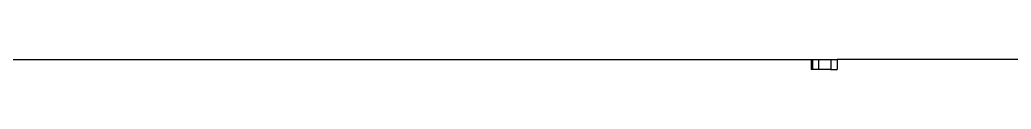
# Model space of a CAD drawing. Header units: inches. Extents: x 0.9 to 36.3, y 0.7 to 23.3.
# Drawn here: x 30.8335 to 31.0021, y 8.4792 to 8.481 of the extents above; entities that cross this region are included whole.
import ezdxf

# ---------------------------------------------------------------- set-up
doc = ezdxf.new("R2010")
doc.units = ezdxf.units.IN
doc.layers.add('DG set', color=18, linetype='Continuous', lineweight=15)
doc.layers.add('Edges', color=7, linetype='Continuous')
doc.layers.get('DG set').off()

# ---------------------------------------------------------------- blocks, each defined once
blk = doc.blocks.new('Diesel Generator pl')
at = {"layer": 'Edges'}
for p, q in [((4.37401, 0.4022), (4.98053, 0.4022)), ((4.98053, 0.4022), (4.98053, 0.3945)), ((4.98053, 0.4022), (4.98144, 0.4022)), ((4.98144, 0.4022), (4.98144, 0.3945)), ((4.98144, 0.4022), (4.98604, 0.4022)), ((4.98604, 0.4022), (4.98604, 0.3945)), ((4.98604, 0.4022), (4.99524, 0.4022)), ((4.99524, 0.4022), (4.99524, 0.3945)), ((4.99524, 0.4022), (4.99984, 0.4022)), ((4.99984, 0.4022), (4.99984, 0.3945)), ((5.14889, 0.4022), (4.99984, 0.4022)), ((4.98144, 0.3945), (4.98053, 0.3945)), ((4.98604, 0.3945), (4.98144, 0.3945)), ((4.99524, 0.3945), (4.98604, 0.3945)), ((4.99524, 0.3945), (4.99984, 0.3945))]:
    blk.add_line(p, q, dxfattribs=at)

msp = doc.modelspace()

# ---------------------------------------------------------------- block references
at = {"layer": 'DG set', "xscale": 0.2264521623337326, "yscale": 0.2264521623337326, "zscale": 0.2264521623337326}
msp.add_blockref('Diesel Generator pl', (29.84027, 8.38988), dxfattribs=at)

doc.saveas('drawing.dxf')
